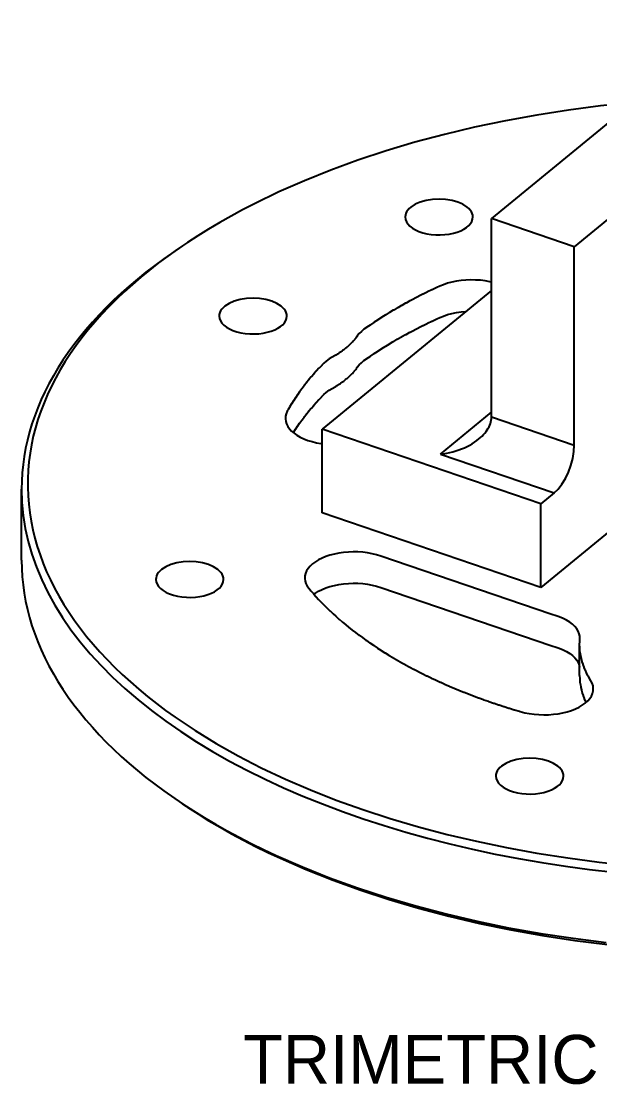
# Model space of a CAD drawing. Header units: millimetres. Extents: x 5 to 427, y 5 to 274.
# Drawn here: x 332 to 360.2, y 157.2 to 209.7 of the extents above; entities that cross this region are included whole.
import ezdxf
from ezdxf.enums import TextEntityAlignment as Align

# ---------------------------------------------------------------- set-up
doc = ezdxf.new("R2010")
doc.units = ezdxf.units.MM
for name, color, linetype in [('TANGENT', 7, 'CONTINUOUS'), ('TEXT', 7, 'Continuous'), ('VISIBLE', 7, 'CONTINUOUS')]:
    doc.layers.add(name, color=color, linetype=linetype)

msp = doc.modelspace()

# ---------------------------------------------------------------- linework, layer by layer
at = {"layer": 'TANGENT'}
for points in [[(352.422, 188.592), (354.91, 190.633)], [(354.91, 190.404), (358.944, 189.027)], [(352.422, 188.592), (357.968, 186.699)]]:
    msp.add_lwpolyline(points, dxfattribs=at)
at = {"layer": 'VISIBLE'}
for points in [[(366.62, 209.68), (354.91, 200.078)], [(370.653, 208.303), (358.944, 198.701)], [(361.81, 205.736), (360.227, 205.569), (358.66, 205.364), (357.113, 205.122), (355.587, 204.843), (354.087, 204.529), (352.615, 204.178), (351.175, 203.793), (349.769, 203.373), (348.401, 202.921), (347.072, 202.436), (345.786, 201.92), (344.546, 201.374), (343.353, 200.799), (342.776, 200.5), (342.211, 200.195), (341.66, 199.884), (341.122, 199.565), (340.598, 199.241), (340.087, 198.91)], [(354.003, 200.153), (353.995, 200.238), (353.971, 200.323), (353.932, 200.406), (353.878, 200.487), (353.808, 200.564), (353.725, 200.638), (353.52, 200.77), (353.27, 200.879), (352.985, 200.959), (352.675, 201.009), (352.353, 201.026), (352.031, 201.009), (351.722, 200.959), (351.436, 200.879), (351.186, 200.77), (350.981, 200.638), (350.898, 200.564), (350.829, 200.487), (350.774, 200.406), (350.735, 200.323), (350.711, 200.238), (350.703, 200.153)], [(350.703, 200.153), (350.718, 200.036), (350.762, 199.922), (350.834, 199.812), (350.934, 199.708), (351.059, 199.612), (351.207, 199.525), (351.375, 199.45), (351.561, 199.387), (351.762, 199.338), (351.972, 199.304), (352.19, 199.284), (352.41, 199.28), (352.63, 199.292), (352.844, 199.32), (353.05, 199.362), (353.243, 199.418)], [(353.243, 199.418), (353.41, 199.482), (353.56, 199.557), (353.691, 199.642), (353.801, 199.734), (353.888, 199.833), (353.952, 199.937), (353.99, 200.044), (354.003, 200.153)], [(358.944, 198.701), (354.91, 200.078)], [(354.91, 190.404), (354.91, 200.078)], [(339.853, 198.754), (338.934, 198.117), (338.066, 197.461), (337.652, 197.125), (337.251, 196.785), (336.864, 196.441), (336.491, 196.092), (336.132, 195.74), (335.787, 195.383), (335.456, 195.023), (335.139, 194.659), (334.837, 194.291), (334.55, 193.921), (334.277, 193.547), (334.02, 193.17), (333.777, 192.791), (333.55, 192.408), (333.338, 192.024), (333.141, 191.637), (332.959, 191.248), (332.794, 190.857), (332.643, 190.464), (332.509, 190.07), (332.39, 189.675), (332.286, 189.278), (332.199, 188.88), (332.127, 188.481), (332.072, 188.081), (332.032, 187.681), (332.008, 187.281), (332, 186.88)], [(340.087, 198.91), (339.605, 198.582), (339.136, 198.249), (338.681, 197.911), (338.241, 197.568), (337.814, 197.219), (337.403, 196.865), (337.006, 196.507), (336.624, 196.145), (336.257, 195.778), (335.906, 195.406), (335.57, 195.031), (335.25, 194.652), (334.945, 194.269), (334.657, 193.883), (334.384, 193.494), (334.128, 193.101), (333.889, 192.706), (333.665, 192.308), (333.459, 191.907), (333.269, 191.505), (333.096, 191.1), (332.939, 190.693), (332.8, 190.284), (332.677, 189.874), (332.572, 189.463), (332.484, 189.05), (332.413, 188.637), (332.359, 188.222), (332.323, 187.808), (332.303, 187.393), (332.301, 186.977), (332.316, 186.562), (332.349, 186.148), (332.398, 185.733), (332.465, 185.32), (332.549, 184.907), (332.65, 184.495), (332.769, 184.085), (332.904, 183.676), (333.056, 183.268), (333.225, 182.863), (333.411, 182.459), (333.614, 182.058), (333.833, 181.66), (334.069, 181.264), (334.321, 180.871), (334.589, 180.48), (334.874, 180.093), (335.174, 179.71), (335.491, 179.33), (335.823, 178.954), (336.171, 178.582), (336.534, 178.214), (336.912, 177.85), (337.305, 177.49), (337.713, 177.136), (338.136, 176.786), (338.573, 176.441), (339.025, 176.102), (339.49, 175.767), (339.969, 175.439), (340.462, 175.115), (341.487, 174.487), (342.563, 173.882), (343.689, 173.304), (344.862, 172.752), (346.079, 172.228), (347.338, 171.732), (348.638, 171.267), (349.975, 170.832), (351.347, 170.429), (352.751, 170.057), (354.184, 169.719), (355.644, 169.415), (357.128, 169.145), (358.633, 168.909), (360.157, 168.709), (361.695, 168.545)], [(340.087, 198.91), (339.853, 198.754)], [(358.944, 189.027), (358.944, 198.701)], [(352.77, 196.92), (352.57, 196.853)], [(352.981, 196.976), (352.77, 196.92)], [(353.201, 197.021), (352.981, 196.976)], [(353.429, 197.054), (353.201, 197.021)], [(353.662, 197.075), (353.429, 197.054)], [(353.897, 197.084), (353.662, 197.075)], [(354.134, 197.08), (353.897, 197.084)], [(354.368, 197.065), (354.134, 197.08)], [(354.598, 197.037), (354.368, 197.065)], [(354.822, 196.997), (354.598, 197.037)], [(354.91, 196.976), (354.822, 196.997)], [(354.91, 196.576), (346.654, 189.805)], [(351.561, 196.386), (351.369, 196.289)], [(351.582, 196.396), (351.561, 196.386)], [(351.777, 196.492), (351.582, 196.396)], [(351.798, 196.502), (351.777, 196.492)], [(351.995, 196.596), (351.798, 196.502)], [(352.017, 196.607), (351.995, 196.596)], [(352.215, 196.699), (352.017, 196.607)], [(352.238, 196.71), (352.215, 196.699)], [(352.384, 196.776), (352.238, 196.71)], [(352.57, 196.853), (352.384, 196.776)], [(344.934, 195.321), (344.926, 195.407), (344.902, 195.491), (344.863, 195.574), (344.808, 195.655), (344.739, 195.732), (344.656, 195.806), (344.451, 195.938), (344.201, 196.047), (343.915, 196.127), (343.606, 196.177), (343.284, 196.194), (342.962, 196.177), (342.653, 196.127), (342.367, 196.047), (342.117, 195.938), (341.912, 195.806), (341.829, 195.732), (341.76, 195.655), (341.705, 195.574), (341.666, 195.491), (341.642, 195.407), (341.634, 195.321)], [(350.519, 195.835), (350.339, 195.732)], [(350.54, 195.846), (350.519, 195.835)], [(350.723, 195.948), (350.54, 195.846)], [(350.743, 195.959), (350.723, 195.948)], [(350.928, 196.059), (350.743, 195.959)], [(350.949, 196.07), (350.928, 196.059)], [(351.137, 196.169), (350.949, 196.07)], [(351.158, 196.18), (351.137, 196.169)], [(351.347, 196.278), (351.158, 196.18)], [(351.369, 196.289), (351.347, 196.278)], [(341.634, 195.321), (341.649, 195.205), (341.693, 195.09), (341.765, 194.98), (341.865, 194.876), (341.99, 194.78), (342.138, 194.693), (342.306, 194.618), (342.492, 194.555), (342.692, 194.506), (342.903, 194.472), (343.121, 194.452), (343.341, 194.449), (343.561, 194.46), (343.775, 194.488), (343.981, 194.53), (344.174, 194.586)], [(344.174, 194.586), (344.341, 194.651), (344.491, 194.726), (344.622, 194.81), (344.732, 194.902), (344.819, 195.001), (344.883, 195.105), (344.921, 195.212), (344.934, 195.321)], [(349.734, 195.371), (349.563, 195.263)], [(349.753, 195.382), (349.734, 195.371)], [(349.926, 195.489), (349.753, 195.382)], [(349.945, 195.5), (349.926, 195.489)], [(350.121, 195.605), (349.945, 195.5)], [(350.141, 195.617), (350.121, 195.605)], [(350.319, 195.721), (350.141, 195.617)], [(350.339, 195.732), (350.319, 195.721)], [(352.384, 195.249), (352.57, 195.326)], [(352.57, 195.326), (352.77, 195.392)], [(352.77, 195.392), (352.981, 195.448)], [(352.981, 195.448), (353.201, 195.493)], [(353.201, 195.493), (353.429, 195.526)], [(353.429, 195.526), (353.655, 195.547)], [(348.813, 194.762), (348.694, 194.677)], [(348.831, 194.775), (348.813, 194.762)], [(348.992, 194.886), (348.831, 194.775)], [(349.01, 194.899), (348.992, 194.886)], [(349.173, 195.009), (349.01, 194.899)], [(349.191, 195.021), (349.173, 195.009)], [(349.357, 195.131), (349.191, 195.021)], [(349.376, 195.143), (349.357, 195.131)], [(349.544, 195.251), (349.376, 195.143)], [(349.563, 195.263), (349.544, 195.251)], [(351.369, 194.761), (351.561, 194.858)], [(351.561, 194.858), (351.582, 194.869)], [(351.582, 194.869), (351.777, 194.964)], [(351.777, 194.964), (351.798, 194.975)], [(351.798, 194.975), (351.995, 195.069)], [(351.995, 195.069), (352.017, 195.079)], [(352.017, 195.079), (352.215, 195.172)], [(352.215, 195.172), (352.238, 195.182)], [(352.238, 195.182), (352.384, 195.249)], [(348.289, 194.249), (348.278, 194.235)], [(348.327, 194.3), (348.289, 194.249)], [(348.338, 194.314), (348.327, 194.3)], [(348.366, 194.356), (348.338, 194.314)], [(348.456, 194.469), (348.366, 194.356)], [(348.565, 194.576), (348.456, 194.469)], [(348.694, 194.677), (348.565, 194.576)], [(350.339, 194.205), (350.519, 194.307)], [(350.519, 194.307), (350.54, 194.319)], [(350.54, 194.319), (350.723, 194.42)], [(350.723, 194.42), (350.743, 194.431)], [(350.743, 194.431), (350.928, 194.532)], [(350.928, 194.532), (350.949, 194.543)], [(350.949, 194.543), (351.137, 194.642)], [(351.137, 194.642), (351.158, 194.653)], [(351.158, 194.653), (351.347, 194.751)], [(351.347, 194.751), (351.369, 194.761)], [(372.28, 194.362), (357.317, 182.093)], [(347.782, 193.74), (347.724, 193.695)], [(347.798, 193.753), (347.782, 193.74)], [(347.854, 193.799), (347.798, 193.753)], [(347.869, 193.812), (347.854, 193.799)], [(347.923, 193.859), (347.869, 193.812)], [(347.938, 193.872), (347.923, 193.859)], [(347.989, 193.919), (347.938, 193.872)], [(348.004, 193.933), (347.989, 193.919)], [(348.053, 193.981), (348.004, 193.933)], [(348.067, 193.995), (348.053, 193.981)], [(348.114, 194.043), (348.067, 193.995)], [(348.127, 194.057), (348.114, 194.043)], [(348.172, 194.106), (348.127, 194.057)], [(348.184, 194.121), (348.172, 194.106)], [(348.226, 194.17), (348.184, 194.121)], [(348.238, 194.184), (348.226, 194.17)], [(348.278, 194.235), (348.238, 194.184)], [(349.376, 193.616), (349.544, 193.724)], [(349.544, 193.724), (349.563, 193.736)], [(349.563, 193.736), (349.734, 193.843)], [(349.734, 193.843), (349.753, 193.855)], [(349.753, 193.855), (349.926, 193.961)], [(349.926, 193.961), (349.945, 193.973)], [(349.945, 193.973), (350.121, 194.078)], [(350.121, 194.078), (350.141, 194.089)], [(350.141, 194.089), (350.319, 194.193)], [(350.319, 194.193), (350.339, 194.205)], [(346.992, 193.231), (346.857, 193.132)], [(347.144, 193.323), (346.992, 193.231)], [(347.205, 193.357), (347.144, 193.323)], [(347.225, 193.368), (347.205, 193.357)], [(347.295, 193.408), (347.225, 193.368)], [(347.314, 193.42), (347.295, 193.408)], [(347.382, 193.461), (347.314, 193.42)], [(347.401, 193.473), (347.382, 193.461)], [(347.467, 193.515), (347.401, 193.473)], [(347.486, 193.527), (347.467, 193.515)], [(347.55, 193.569), (347.486, 193.527)], [(347.568, 193.582), (347.55, 193.569)], [(347.63, 193.625), (347.568, 193.582)], [(347.647, 193.638), (347.63, 193.625)], [(347.707, 193.682), (347.647, 193.638)], [(347.724, 193.695), (347.707, 193.682)], [(348.694, 193.15), (348.813, 193.235)], [(348.813, 193.235), (348.831, 193.247)], [(348.831, 193.247), (348.992, 193.359)], [(348.992, 193.359), (349.01, 193.371)], [(349.01, 193.371), (349.173, 193.482)], [(349.173, 193.482), (349.191, 193.494)], [(349.191, 193.494), (349.357, 193.603)], [(349.357, 193.603), (349.376, 193.616)], [(346.499, 192.776), (346.382, 192.65)], [(346.512, 192.79), (346.499, 192.776)], [(346.631, 192.915), (346.512, 192.79)], [(346.644, 192.929), (346.631, 192.915)], [(346.741, 193.027), (346.644, 192.929)], [(346.857, 193.132), (346.741, 193.027)], [(348.238, 192.657), (348.278, 192.707)], [(348.278, 192.707), (348.289, 192.722)], [(348.289, 192.722), (348.327, 192.772)], [(348.327, 192.772), (348.338, 192.787)], [(348.338, 192.787), (348.366, 192.829)], [(348.366, 192.829), (348.456, 192.941)], [(348.456, 192.941), (348.565, 193.049)], [(348.565, 193.049), (348.694, 193.15)], [(346.001, 192.211), (345.897, 192.082)], [(346.013, 192.225), (346.001, 192.211)], [(346.121, 192.353), (346.013, 192.225)], [(346.133, 192.367), (346.121, 192.353)], [(346.243, 192.495), (346.133, 192.367)], [(346.256, 192.509), (346.243, 192.495)], [(346.369, 192.636), (346.256, 192.509)], [(346.382, 192.65), (346.369, 192.636)], [(347.647, 192.11), (347.707, 192.155)], [(347.707, 192.155), (347.724, 192.168)], [(347.724, 192.168), (347.782, 192.213)], [(347.782, 192.213), (347.798, 192.226)], [(347.798, 192.226), (347.854, 192.272)], [(347.854, 192.272), (347.869, 192.285)], [(347.869, 192.285), (347.923, 192.331)], [(347.923, 192.331), (347.938, 192.345)], [(347.938, 192.345), (347.989, 192.392)], [(347.989, 192.392), (348.004, 192.406)], [(348.004, 192.406), (348.053, 192.454)], [(348.053, 192.454), (348.067, 192.467)], [(348.067, 192.467), (348.114, 192.516)], [(348.114, 192.516), (348.127, 192.53)], [(348.127, 192.53), (348.172, 192.579)], [(348.172, 192.579), (348.184, 192.593)], [(348.184, 192.593), (348.226, 192.643)], [(348.226, 192.643), (348.238, 192.657)], [(345.557, 191.633), (345.464, 191.502)], [(345.567, 191.648), (345.557, 191.633)], [(345.663, 191.779), (345.567, 191.648)], [(345.674, 191.793), (345.663, 191.779)], [(345.772, 191.923), (345.674, 191.793)], [(345.784, 191.938), (345.772, 191.923)], [(345.885, 192.067), (345.784, 191.938)], [(345.897, 192.082), (345.885, 192.067)], [(346.857, 191.605), (346.992, 191.704)], [(346.992, 191.704), (347.144, 191.796)], [(347.144, 191.796), (347.205, 191.829)], [(347.205, 191.829), (347.225, 191.84)], [(347.225, 191.84), (347.295, 191.881)], [(347.295, 191.881), (347.314, 191.892)], [(347.314, 191.892), (347.382, 191.933)], [(347.382, 191.933), (347.401, 191.945)], [(347.401, 191.945), (347.467, 191.987)], [(347.467, 191.987), (347.486, 191.999)], [(347.486, 191.999), (347.55, 192.042)], [(347.55, 192.042), (347.568, 192.054)], [(347.568, 192.054), (347.63, 192.098)], [(347.63, 192.098), (347.647, 192.11)], [(345.259, 191.193), (345.176, 191.06)], [(345.269, 191.208), (345.259, 191.193)], [(345.355, 191.341), (345.269, 191.208)], [(345.365, 191.355), (345.355, 191.341)], [(345.454, 191.487), (345.365, 191.355)], [(345.464, 191.502), (345.454, 191.487)], [(346.256, 190.981), (346.369, 191.108)], [(346.369, 191.108), (346.382, 191.122)], [(346.382, 191.122), (346.499, 191.248)], [(346.499, 191.248), (346.512, 191.262)], [(346.512, 191.262), (346.631, 191.387)], [(346.631, 191.387), (346.644, 191.401)], [(346.644, 191.401), (346.741, 191.5)], [(346.741, 191.5), (346.857, 191.605)], [(344.903, 190.563), (344.871, 190.439)], [(344.957, 190.684), (344.903, 190.563)], [(344.992, 190.748), (344.957, 190.684)], [(345.001, 190.763), (344.992, 190.748)], [(345.078, 190.897), (345.001, 190.763)], [(345.087, 190.912), (345.078, 190.897)], [(345.167, 191.045), (345.087, 190.912)], [(345.176, 191.06), (345.167, 191.045)], [(345.897, 190.554), (346.001, 190.683)], [(346.001, 190.683), (346.013, 190.697)], [(346.013, 190.697), (346.121, 190.826)], [(346.121, 190.826), (346.133, 190.84)], [(346.133, 190.84), (346.243, 190.967)], [(346.243, 190.967), (346.256, 190.981)], [(344.871, 190.439), (344.862, 190.314)], [(344.862, 190.314), (344.876, 190.19)], [(344.876, 190.19), (344.914, 190.066)], [(344.914, 190.066), (344.974, 189.946)], [(345.464, 189.975), (345.557, 190.106)], [(345.557, 190.106), (345.567, 190.121)], [(345.567, 190.121), (345.663, 190.251)], [(345.663, 190.251), (345.674, 190.266)], [(345.674, 190.266), (345.772, 190.396)], [(345.772, 190.396), (345.784, 190.41)], [(345.784, 190.41), (345.885, 190.54)], [(345.885, 190.54), (345.897, 190.554)], [(354.299, 189.332), (354.38, 189.401), (354.456, 189.472), (354.527, 189.546), (354.592, 189.62), (354.651, 189.696), (354.705, 189.773), (354.752, 189.851), (354.794, 189.929), (354.829, 190.008), (354.858, 190.088), (354.881, 190.167), (354.897, 190.246), (354.907, 190.325), (354.91, 190.404)], [(344.974, 189.946), (345.056, 189.829)], [(345.056, 189.829), (345.16, 189.717)], [(345.16, 189.717), (345.284, 189.61)], [(345.245, 189.643), (345.259, 189.666)], [(345.259, 189.666), (345.269, 189.681)], [(345.269, 189.681), (345.355, 189.813)], [(345.284, 189.61), (345.427, 189.511)], [(345.355, 189.813), (345.365, 189.828)], [(345.365, 189.828), (345.454, 189.96)], [(345.454, 189.96), (345.464, 189.975)], [(357.317, 186.166), (346.654, 189.805)], [(346.654, 185.732), (346.654, 189.805)], [(345.427, 189.511), (345.587, 189.42)], [(345.587, 189.42), (345.764, 189.337)], [(345.764, 189.337), (345.956, 189.264)], [(345.956, 189.264), (346.16, 189.202)], [(346.16, 189.202), (346.374, 189.15)], [(346.374, 189.15), (346.597, 189.109)], [(346.597, 189.109), (346.654, 189.102)], [(352.422, 188.592), (352.574, 188.612), (352.725, 188.638), (352.875, 188.67), (353.024, 188.706), (353.17, 188.748), (353.313, 188.795), (353.453, 188.847), (353.59, 188.904), (353.722, 188.966), (353.849, 189.031), (353.971, 189.101), (354.087, 189.174), (354.196, 189.251), (354.299, 189.332)], [(357.968, 186.699), (358.158, 186.885), (358.341, 187.122), (358.51, 187.401), (358.658, 187.713), (358.779, 188.044), (358.869, 188.382), (358.925, 188.714), (358.944, 189.027)], [(332, 186.88), (332.02, 186.243), (332.081, 185.607), (332.181, 184.972), (332.322, 184.34), (332.502, 183.71), (332.723, 183.084), (332.982, 182.462), (333.281, 181.844), (333.619, 181.233), (333.995, 180.628), (334.409, 180.03), (334.861, 179.439), (335.35, 178.857), (335.875, 178.284), (336.437, 177.72), (337.033, 177.167), (337.665, 176.625), (338.33, 176.094), (339.028, 175.575), (339.759, 175.069), (340.522, 174.576), (341.315, 174.096), (342.138, 173.631), (342.99, 173.181), (343.87, 172.746), (344.777, 172.327), (345.709, 171.925), (346.667, 171.539), (347.649, 171.17), (348.653, 170.818), (349.68, 170.485), (350.726, 170.17), (351.792, 169.874), (352.876, 169.597), (353.977, 169.339), (355.094, 169.1), (356.225, 168.882), (357.369, 168.684), (358.525, 168.506), (359.692, 168.349), (360.868, 168.212)], [(332, 183.418), (332, 186.88)], [(357.968, 186.699), (357.317, 186.166)], [(357.317, 182.093), (357.317, 186.166)], [(357.317, 182.093), (346.654, 185.732)], [(347.469, 183.765), (347.249, 183.721)], [(347.698, 183.798), (347.469, 183.765)], [(347.931, 183.818), (347.698, 183.798)], [(348.166, 183.827), (347.931, 183.818)], [(348.402, 183.823), (348.166, 183.827)], [(348.637, 183.806), (348.402, 183.823)], [(348.867, 183.778), (348.637, 183.806)], [(349.09, 183.738), (348.867, 183.778)], [(349.306, 183.686), (349.09, 183.738)], [(332, 183.418), (332.008, 183.017), (332.032, 182.617), (332.072, 182.217), (332.127, 181.817), (332.199, 181.418), (332.286, 181.02), (332.39, 180.624), (332.509, 180.228), (332.643, 179.834), (332.794, 179.441), (332.959, 179.05), (333.141, 178.661), (333.338, 178.274), (333.55, 177.89), (333.777, 177.508), (334.02, 177.128), (334.277, 176.751), (334.55, 176.377), (334.837, 176.007), (335.139, 175.639), (335.456, 175.275), (335.787, 174.915), (336.132, 174.559), (336.491, 174.206), (336.864, 173.857), (337.251, 173.513), (337.652, 173.173), (338.066, 172.837), (338.934, 172.181), (339.853, 171.544)], [(341.848, 182.483), (341.84, 182.568), (341.816, 182.653), (341.776, 182.736), (341.722, 182.817), (341.653, 182.894), (341.569, 182.968), (341.364, 183.1), (341.114, 183.208), (340.829, 183.289), (340.519, 183.339), (340.198, 183.355), (339.876, 183.339), (339.566, 183.289), (339.281, 183.208), (339.031, 183.1), (338.826, 182.968), (338.742, 182.894), (338.673, 182.817), (338.619, 182.736), (338.579, 182.653), (338.555, 182.568), (338.548, 182.483)], [(346.186, 183.24), (346.069, 183.132)], [(346.323, 183.342), (346.186, 183.24)], [(346.478, 183.437), (346.323, 183.342)], [(346.65, 183.522), (346.478, 183.437)], [(346.837, 183.599), (346.65, 183.522)], [(347.037, 183.665), (346.837, 183.599)], [(347.249, 183.721), (347.037, 183.665)], [(349.51, 183.624), (349.306, 183.686)], [(357.804, 180.793), (349.51, 183.624)], [(345.846, 182.777), (345.816, 182.653)], [(345.898, 182.899), (345.846, 182.777)], [(345.973, 183.018), (345.898, 182.899)], [(346.069, 183.132), (345.973, 183.018)], [(338.548, 182.483), (338.562, 182.366), (338.606, 182.252), (338.679, 182.142), (338.778, 182.037), (338.903, 181.941), (339.051, 181.855), (339.22, 181.779), (339.406, 181.717), (339.606, 181.668), (339.817, 181.633), (340.034, 181.614), (340.255, 181.61), (340.474, 181.622), (340.689, 181.649), (340.894, 181.691), (341.088, 181.748)], [(341.088, 181.748), (341.254, 181.812), (341.404, 181.887), (341.535, 181.971), (341.645, 182.064), (341.733, 182.163), (341.796, 182.266), (341.835, 182.374), (341.848, 182.483)], [(345.816, 182.653), (345.81, 182.528)], [(345.81, 182.528), (345.827, 182.404)], [(345.827, 182.404), (345.867, 182.281)], [(345.867, 182.281), (345.929, 182.16)], [(347.037, 182.138), (347.249, 182.193)], [(347.249, 182.193), (347.469, 182.238)], [(347.469, 182.238), (347.698, 182.27)], [(347.698, 182.27), (347.931, 182.291)], [(347.931, 182.291), (348.166, 182.299)], [(348.166, 182.299), (348.402, 182.295)], [(348.402, 182.295), (348.637, 182.279)], [(348.637, 182.279), (348.867, 182.251)], [(348.867, 182.251), (349.09, 182.211)], [(349.09, 182.211), (349.306, 182.159)], [(345.929, 182.16), (346.014, 182.043)], [(346.014, 182.043), (346.106, 181.934)], [(346.106, 181.934), (346.118, 181.92)], [(346.118, 181.92), (346.228, 181.792)], [(346.228, 181.792), (346.24, 181.778)], [(346.24, 181.778), (346.353, 181.652)], [(346.254, 181.763), (346.323, 181.815)], [(346.323, 181.815), (346.478, 181.909)], [(346.353, 181.652), (346.366, 181.637)], [(346.478, 181.909), (346.65, 181.995)], [(346.65, 181.995), (346.837, 182.071)], [(346.837, 182.071), (347.037, 182.138)], [(349.306, 182.159), (349.51, 182.097)], [(349.51, 182.097), (357.804, 179.266)], [(346.366, 181.637), (346.482, 181.511)], [(346.482, 181.511), (346.495, 181.497)], [(346.495, 181.497), (346.614, 181.372)], [(346.614, 181.372), (346.628, 181.358)], [(346.628, 181.358), (346.75, 181.234)], [(346.75, 181.234), (346.763, 181.22)], [(346.763, 181.22), (346.888, 181.096)], [(346.888, 181.096), (346.902, 181.082)], [(346.902, 181.082), (347.03, 180.96)], [(347.03, 180.96), (347.044, 180.946)], [(347.044, 180.946), (347.174, 180.824)], [(347.174, 180.824), (347.189, 180.81)], [(347.189, 180.81), (347.322, 180.689)], [(347.322, 180.689), (347.337, 180.676)], [(347.337, 180.676), (347.474, 180.555)], [(357.899, 180.764), (357.804, 180.793)], [(358.018, 180.732), (357.899, 180.764)], [(358.216, 180.664), (358.018, 180.732)], [(358.4, 180.587), (358.216, 180.664)], [(347.474, 180.555), (347.489, 180.542)], [(347.489, 180.542), (347.628, 180.423)], [(347.628, 180.423), (347.643, 180.409)], [(347.643, 180.409), (347.785, 180.291)], [(347.785, 180.291), (347.801, 180.278)], [(347.801, 180.278), (347.945, 180.16)], [(347.945, 180.16), (347.961, 180.147)], [(347.961, 180.147), (348.108, 180.03)], [(358.569, 180.5), (358.4, 180.587)], [(358.721, 180.406), (358.569, 180.5)], [(358.855, 180.303), (358.721, 180.406)], [(358.97, 180.194), (358.855, 180.303)], [(359.063, 180.08), (358.97, 180.194)], [(359.136, 179.962), (359.063, 180.08)], [(348.108, 180.03), (348.125, 180.018)], [(348.125, 180.018), (348.275, 179.902)], [(348.275, 179.902), (348.292, 179.889)], [(348.292, 179.889), (348.444, 179.774)], [(348.444, 179.774), (348.461, 179.762)], [(348.461, 179.762), (348.616, 179.648)], [(348.616, 179.648), (348.634, 179.635)], [(348.634, 179.635), (348.791, 179.523)], [(359.185, 179.84), (359.136, 179.962)], [(359.213, 179.717), (359.185, 179.84)], [(359.209, 179.465), (359.217, 179.592)], [(359.217, 179.592), (359.213, 179.717)], [(348.791, 179.523), (348.809, 179.51)], [(348.809, 179.51), (348.969, 179.399)], [(348.969, 179.399), (348.987, 179.386)], [(348.987, 179.386), (349.15, 179.276)], [(349.15, 179.276), (349.168, 179.263)], [(349.168, 179.263), (349.334, 179.154)], [(349.334, 179.154), (349.352, 179.142)], [(349.352, 179.142), (349.52, 179.033)], [(349.52, 179.033), (349.539, 179.021)], [(349.539, 179.021), (349.71, 178.914)], [(357.804, 179.266), (357.899, 179.237)], [(357.899, 179.237), (358.018, 179.204)], [(358.018, 179.204), (358.216, 179.137)], [(358.216, 179.137), (358.4, 179.059)], [(358.4, 179.059), (358.569, 178.973)], [(359.207, 179.325), (359.209, 179.449)], [(359.207, 179.309), (359.207, 179.325)], [(359.207, 177.797), (359.207, 179.325)], [(359.211, 179.184), (359.207, 179.309)], [(359.209, 179.449), (359.209, 179.465)], [(359.212, 179.169), (359.211, 179.184)], [(359.222, 179.044), (359.212, 179.169)], [(359.224, 179.029), (359.222, 179.044)], [(359.239, 178.904), (359.224, 179.029)], [(349.71, 178.914), (349.729, 178.902)], [(349.729, 178.902), (349.902, 178.796)], [(349.902, 178.796), (349.921, 178.784)], [(349.921, 178.784), (350.097, 178.679)], [(350.097, 178.679), (350.116, 178.667)], [(350.116, 178.667), (350.294, 178.563)], [(350.294, 178.563), (350.314, 178.552)], [(350.314, 178.552), (350.494, 178.449)], [(358.569, 178.973), (358.721, 178.878)], [(358.721, 178.878), (358.855, 178.776)], [(358.855, 178.776), (358.97, 178.667)], [(358.97, 178.667), (359.063, 178.553)], [(359.063, 178.553), (359.136, 178.434)], [(359.242, 178.889), (359.239, 178.904)], [(359.263, 178.765), (359.242, 178.889)], [(359.266, 178.749), (359.263, 178.765)], [(359.293, 178.625), (359.266, 178.749)], [(359.297, 178.61), (359.293, 178.625)], [(359.33, 178.486), (359.297, 178.61)], [(350.494, 178.449), (350.514, 178.438)], [(350.514, 178.438), (350.697, 178.336)], [(350.697, 178.336), (350.717, 178.325)], [(350.717, 178.325), (350.902, 178.224)], [(350.902, 178.224), (350.923, 178.213)], [(350.923, 178.213), (351.11, 178.114)], [(351.11, 178.114), (351.131, 178.103)], [(351.131, 178.103), (351.321, 178.005)], [(351.321, 178.005), (351.342, 177.994)], [(351.342, 177.994), (351.534, 177.897)], [(359.136, 178.434), (359.185, 178.313)], [(359.185, 178.313), (359.207, 178.215)], [(359.335, 178.471), (359.33, 178.486)], [(359.373, 178.348), (359.335, 178.471)], [(359.379, 178.333), (359.373, 178.348)], [(359.423, 178.21), (359.379, 178.333)], [(359.429, 178.195), (359.423, 178.21)], [(359.479, 178.073), (359.429, 178.195)], [(359.485, 178.058), (359.479, 178.073)], [(359.541, 177.937), (359.485, 178.058)], [(351.534, 177.897), (351.555, 177.887)], [(351.555, 177.887), (351.749, 177.791)], [(351.749, 177.791), (351.771, 177.781)], [(351.771, 177.781), (351.967, 177.686)], [(351.967, 177.686), (351.989, 177.676)], [(351.989, 177.676), (352.188, 177.583)], [(352.188, 177.583), (352.21, 177.573)], [(352.21, 177.573), (352.411, 177.481)], [(352.411, 177.481), (352.433, 177.471)], [(352.433, 177.471), (352.636, 177.381)], [(359.207, 177.797), (359.207, 177.781)], [(359.207, 177.781), (359.211, 177.657)], [(359.211, 177.657), (359.212, 177.641)], [(359.212, 177.641), (359.222, 177.517)], [(359.222, 177.517), (359.224, 177.501)], [(359.224, 177.501), (359.239, 177.377)], [(359.548, 177.922), (359.541, 177.937)], [(359.61, 177.801), (359.548, 177.922)], [(359.618, 177.786), (359.61, 177.801)], [(359.685, 177.667), (359.618, 177.786)], [(359.693, 177.652), (359.685, 177.667)], [(359.758, 177.546), (359.693, 177.652)], [(359.82, 177.424), (359.758, 177.546)], [(352.636, 177.381), (352.658, 177.371)], [(352.658, 177.371), (352.863, 177.282)], [(352.863, 177.282), (352.886, 177.272)], [(352.886, 177.272), (353.093, 177.184)], [(353.093, 177.184), (353.116, 177.174)], [(353.116, 177.174), (353.325, 177.088)], [(353.325, 177.088), (353.348, 177.078)], [(353.348, 177.078), (353.559, 176.993)], [(353.559, 176.993), (353.582, 176.984)], [(353.582, 176.984), (353.795, 176.9)], [(359.239, 177.377), (359.242, 177.361)], [(359.242, 177.361), (359.263, 177.237)], [(359.263, 177.237), (359.266, 177.222)], [(359.266, 177.222), (359.293, 177.098)], [(359.293, 177.098), (359.297, 177.082)], [(359.297, 177.082), (359.33, 176.959)], [(359.33, 176.959), (359.335, 176.944)], [(359.335, 176.944), (359.373, 176.821)], [(359.777, 176.8), (359.833, 176.922)], [(359.858, 177.3), (359.82, 177.424)], [(359.833, 176.922), (359.865, 177.048)], [(359.874, 177.174), (359.858, 177.3)], [(359.865, 177.048), (359.874, 177.174)], [(353.795, 176.9), (353.819, 176.891)], [(353.819, 176.891), (354.034, 176.809)], [(354.034, 176.809), (354.058, 176.8)], [(354.058, 176.8), (354.274, 176.719)], [(354.274, 176.719), (354.298, 176.71)], [(354.298, 176.71), (354.517, 176.631)], [(354.517, 176.631), (354.541, 176.622)], [(354.541, 176.622), (354.761, 176.544)], [(354.761, 176.544), (354.786, 176.535)], [(354.786, 176.535), (355.008, 176.459)], [(355.008, 176.459), (355.033, 176.45)], [(355.033, 176.45), (355.257, 176.375)], [(359.336, 176.355), (359.478, 176.457)], [(359.373, 176.821), (359.379, 176.805)], [(359.379, 176.805), (359.423, 176.683)], [(359.423, 176.683), (359.429, 176.668)], [(359.429, 176.668), (359.479, 176.546)], [(359.478, 176.457), (359.599, 176.566)], [(359.479, 176.546), (359.485, 176.531)], [(359.485, 176.531), (359.507, 176.484)], [(359.599, 176.566), (359.699, 176.68)], [(359.699, 176.68), (359.777, 176.8)], [(355.257, 176.375), (355.282, 176.367)], [(355.282, 176.367), (355.507, 176.293)], [(355.507, 176.293), (355.532, 176.285)], [(355.532, 176.285), (355.76, 176.213)], [(355.76, 176.213), (355.785, 176.205)], [(355.785, 176.205), (356.014, 176.134)], [(356.014, 176.134), (356.039, 176.127)], [(356.039, 176.127), (356.27, 176.058)], [(356.27, 176.058), (356.296, 176.05)], [(356.296, 176.05), (356.315, 176.044)], [(356.315, 176.044), (356.529, 175.989)], [(356.529, 175.989), (356.753, 175.945)], [(356.753, 175.945), (356.984, 175.913)], [(356.984, 175.913), (357.22, 175.894)], [(357.22, 175.894), (357.458, 175.886)], [(357.458, 175.886), (357.696, 175.892)], [(357.696, 175.892), (357.932, 175.91)], [(357.932, 175.91), (358.164, 175.94)], [(358.164, 175.94), (358.389, 175.982)], [(358.389, 175.982), (358.605, 176.036)], [(358.605, 176.036), (358.809, 176.101)], [(358.809, 176.101), (359.001, 176.176)], [(359.001, 176.176), (359.177, 176.262)], [(359.177, 176.262), (359.336, 176.355)], [(358.421, 172.897), (358.413, 172.983), (358.389, 173.068), (358.35, 173.151), (358.296, 173.231), (358.226, 173.309), (358.143, 173.382), (357.938, 173.515), (357.688, 173.623), (357.403, 173.704), (357.093, 173.754), (356.771, 173.77), (356.449, 173.754), (356.14, 173.704), (355.854, 173.623), (355.604, 173.515), (355.399, 173.382), (355.316, 173.309), (355.247, 173.231), (355.192, 173.151), (355.153, 173.068), (355.129, 172.983), (355.121, 172.897)], [(355.121, 172.897), (355.136, 172.781), (355.18, 172.667), (355.252, 172.556), (355.352, 172.452), (355.477, 172.356), (355.625, 172.269), (355.793, 172.194), (355.979, 172.131), (356.18, 172.082), (356.39, 172.048), (356.608, 172.029), (356.828, 172.025), (357.048, 172.037), (357.262, 172.064), (357.468, 172.106), (357.661, 172.162)], [(357.661, 172.162), (357.828, 172.227), (357.978, 172.302), (358.109, 172.386), (358.219, 172.478), (358.306, 172.577), (358.37, 172.681), (358.408, 172.788), (358.421, 172.897)], [(339.853, 171.544), (340.375, 171.206), (340.911, 170.874), (341.462, 170.548), (342.027, 170.23), (342.605, 169.918), (343.197, 169.614), (343.802, 169.317), (344.419, 169.027), (345.691, 168.47), (347.01, 167.945), (348.373, 167.452), (349.777, 166.993), (351.219, 166.568), (352.697, 166.179), (354.207, 165.826), (355.746, 165.509), (357.311, 165.231), (358.898, 164.991), (360.504, 164.79)], [(340.087, 171.388), (339.853, 171.544)], [(340.087, 171.388), (340.605, 171.053), (341.137, 170.724), (341.683, 170.401), (342.243, 170.085), (342.817, 169.776), (343.404, 169.474), (344.003, 169.18), (344.616, 168.892), (345.877, 168.34), (347.185, 167.819), (348.536, 167.33), (349.929, 166.875), (351.359, 166.454), (352.825, 166.068), (354.322, 165.718), (355.848, 165.404), (357.4, 165.128), (358.974, 164.89), (360.567, 164.69)]]:
    msp.add_lwpolyline(points, dxfattribs=at)

# ---------------------------------------------------------------- texts
at = {"layer": 'TEXT'}
msp.add_text('TRIMETRIC VIEW  (SCALE 1:1.67)', height=2.38, dxfattribs=at).set_placement((368, 160.28), align=Align.TOP_CENTER)

doc.saveas('drawing.dxf')
